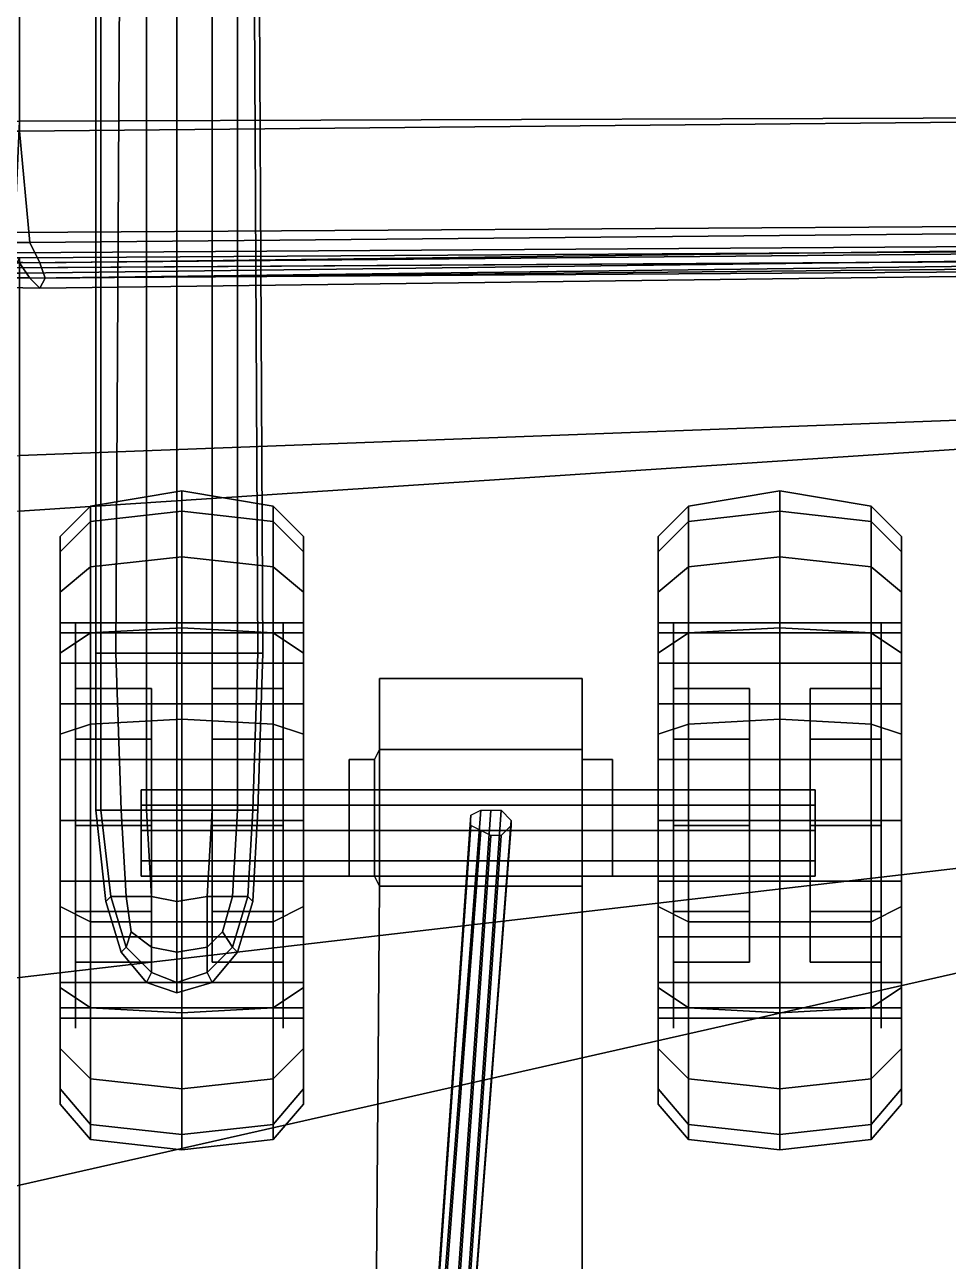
# Model space of a CAD drawing. Extents: x -0.257 to 0.257, y -0.266 to 0.229.
# Drawn here: x 0.0376 to 0.05582, y -0.0428 to -0.0184 of the extents above; entities that cross this region are included whole.
import ezdxf

# ---------------------------------------------------------------- set-up
doc = ezdxf.new("R2010")
doc.units = 0
for name, color, linetype in [('LOWPOLY_AIRPLANE_PLANEBODY', 252, 'CONTINUOUS'), ('LOWPOLY_AIRPLANE_POLYSURFAC_120', 252, 'CONTINUOUS'), ('LOWPOLY_AIRPLANE_POLYSURFAC_134', 252, 'CONTINUOUS'), ('LOWPOLY_AIRPLANE_POLYSURFAC_31', 252, 'CONTINUOUS'), ('LOWPOLY_AIRPLANE_POLYSURFAC_46', 252, 'CONTINUOUS'), ('LOWPOLY_AIRPLANE_POLYSURFAC_47', 252, 'CONTINUOUS'), ('LOWPOLY_AIRPLANE_POLYSURFAC_54', 252, 'CONTINUOUS'), ('LOWPOLY_AIRPLANE_POLYSURFAC_55', 252, 'CONTINUOUS'), ('LOWPOLY_AIRPLANE_POLYSURFAC_7', 252, 'CONTINUOUS'), ('LOWPOLY_AIRPLANE_POLYSURFACE41', 252, 'CONTINUOUS'), ('LOWPOLY_AIRPLANE_POLYSURFACE42', 252, 'CONTINUOUS')]:
    doc.layers.add(name, color=color, linetype=linetype)

msp = doc.modelspace()

# ---------------------------------------------------------------- meshes
at = {"layer": 'LOWPOLY_AIRPLANE_PLANEBODY'}
mesh = msp.add_polyface(dxfattribs=at)
corners = [(0.0372, -0.0232, 0.0341), (0.0373, -0.0229, 0.0339), (0.0324, -0.0228, 0.0324), (0.0324, -0.0231, 0.0326), (0.0373, -0.0234, 0.0337), (0.0324, -0.0233, 0.0323), (0.038, -0.0234, 0.0423), (0.0379, -0.0236, 0.0427), (0.0329, -0.0235, 0.0426), (0.033, -0.0233, 0.0422), (0.0379, -0.0231, 0.0426), (0.0329, -0.023, 0.0424), (0.0375, -0.023, 0.0318), (0.0321, -0.023, 0.0308), (0.032, -0.0233, 0.0305), (0.0375, -0.0233, 0.0315), (0.0375, -0.0231, 0.0446), (0.0375, -0.0233, 0.0449), (0.032, -0.0233, 0.0443), (0.0322, -0.0232, 0.0441), (0.0375, -0.0146, 0.0422), (0.0375, -0.0205, 0.0438), (0.0322, -0.0205, 0.0432), (0.032, -0.0147, 0.0415), (0.0375, -0.0084, 0.0402), (0.032, -0.0084, 0.0394), (0.0375, -0.0146, 0.0339), (0.032, -0.0146, 0.033), (0.0321, -0.0204, 0.0315), (0.0375, -0.0203, 0.0326), (0.0375, -0.0084, 0.0358), (0.032, -0.0084, 0.035), (0.0322, -0.0225, 0.0317), (0.0374, -0.0225, 0.0329), (0.0374, -0.0232, 0.0327), (0.0322, -0.0231, 0.0315), (0.0325, -0.0233, 0.0433), (0.0377, -0.0234, 0.0437), (0.0377, -0.0227, 0.0435), (0.0325, -0.0227, 0.0431), (0.0693, -0.0259, 0.0373), (0.0693, -0.0229, 0.0373), (0.0375, -0.028, 0.0315), (0.0692, -0.0228, 0.0376), (0.069, -0.023, 0.0386), (0.0688, -0.0232, 0.0395), (0.0687, -0.023, 0.0399), (0.0688, -0.0227, 0.0396), (0.069, -0.0223, 0.0387), (0.0692, -0.0202, 0.0382), (0.0693, -0.0144, 0.0393), (0.0693, -0.0082, 0.0409), (0.0693, -0.0048, 0.042), (0.0375, -0.005, 0.0371), (0.0693, -0.0038, 0.0429), (0.0375, -0.004, 0.0381), (0.0693, -0.0048, 0.0438), (0.0375, -0.005, 0.039), (0.0693, -0.0082, 0.0449), (0.0693, -0.0144, 0.0465), (0.0693, -0.0202, 0.0475), (0.0694, -0.0224, 0.0471), (0.0694, -0.023, 0.0472), (0.0693, -0.0228, 0.0482), (0.0693, -0.0229, 0.0485), (0.0693, -0.0257, 0.0485), (0.0375, -0.0269, 0.0449)]
mesh.append_faces([[corners[k] for k in face] for face in [(0, 1, 2, 3), (4, 0, 3, 5), (6, 7, 8, 9), (10, 6, 9, 11), (12, 13, 14, 15), (16, 17, 18, 19), (20, 21, 22, 23), (24, 20, 23, 25), (26, 27, 28, 29), (30, 31, 27, 26), (32, 33, 29, 28), (2, 1, 33, 32), (34, 35, 13, 12), (4, 5, 35, 34), (36, 37, 16, 19), (8, 7, 37, 36), (38, 39, 22, 21), (10, 11, 39, 38), (40, 41, 15, 42), (41, 43, 12, 15), (43, 44, 34, 12), (44, 45, 4, 34), (45, 46, 0, 4), (46, 47, 1, 0), (47, 48, 33, 1), (48, 49, 29, 33), (49, 50, 26, 29), (50, 51, 30, 26), (51, 52, 53, 30), (52, 54, 55, 53), (54, 56, 57, 55), (56, 58, 24, 57), (58, 59, 20, 24), (59, 60, 21, 20), (60, 61, 38, 21), (62, 63, 16, 37), (63, 64, 17, 16), (64, 65, 66, 17)]])
mesh = msp.add_polyface(dxfattribs=at)
corners = [(0.0693, -0.0048, 0.042), (0.0748, -0.0048, 0.0429), (0.0748, -0.0038, 0.0437), (0.0693, -0.0038, 0.0429), (0.0693, -0.0082, 0.0409), (0.0748, -0.0082, 0.0418), (0.0738, -0.023, 0.0401), (0.0737, -0.0228, 0.0404), (0.0687, -0.023, 0.0399), (0.0688, -0.0232, 0.0395), (0.0738, -0.0225, 0.0402), (0.0688, -0.0227, 0.0396), (0.0744, -0.0225, 0.0472), (0.0743, -0.0228, 0.047), (0.0694, -0.0231, 0.0459), (0.0694, -0.0227, 0.0461), (0.0744, -0.023, 0.0473), (0.0694, -0.0232, 0.0463), (0.0748, -0.0048, 0.0446), (0.0693, -0.0048, 0.0438), (0.0748, -0.0082, 0.0457), (0.0693, -0.0082, 0.0449), (0.0748, -0.0229, 0.0383), (0.0693, -0.0229, 0.0373), (0.0693, -0.0259, 0.0373), (0.0748, -0.0255, 0.0383), (0.0747, -0.0228, 0.0386), (0.0692, -0.0228, 0.0376), (0.0747, -0.0228, 0.0488), (0.0748, -0.0229, 0.0491), (0.0693, -0.0229, 0.0485), (0.0693, -0.0228, 0.0482), (0.0748, -0.0255, 0.0491), (0.0693, -0.0257, 0.0485), (0.0748, -0.0144, 0.0472), (0.0693, -0.0144, 0.0465), (0.0747, -0.0201, 0.0482), (0.0693, -0.0202, 0.0475), (0.0748, -0.0144, 0.0402), (0.0693, -0.0144, 0.0393), (0.0692, -0.0202, 0.0382), (0.0747, -0.0201, 0.0392), (0.069, -0.0223, 0.0387), (0.0743, -0.0222, 0.0395), (0.0743, -0.0229, 0.0393), (0.069, -0.023, 0.0386), (0.0694, -0.023, 0.0472), (0.0745, -0.0229, 0.0481), (0.0745, -0.0222, 0.0479), (0.0694, -0.0224, 0.0471), (0.0379, -0.0231, 0.0426), (0.0377, -0.0227, 0.0435), (0.038, -0.0234, 0.0423), (0.0379, -0.0236, 0.0427), (0.0377, -0.0234, 0.0437), (0.0758, -0.0043, 0.0438), (0.0758, -0.0053, 0.0446), (0.0758, -0.0203, 0.0487), (0.0758, -0.0223, 0.0492), (0.0758, -0.0147, 0.0473), (0.0758, -0.0203, 0.0389), (0.0758, -0.0147, 0.0403), (0.0758, -0.0223, 0.0384)]
mesh.append_faces([[corners[k] for k in face] for face in [(0, 1, 2, 3), (4, 5, 1, 0), (6, 7, 8, 9), (7, 10, 11, 8), (12, 13, 14, 15), (13, 16, 17, 14), (2, 18, 19, 3), (18, 20, 21, 19), (22, 23, 24, 25), (26, 27, 23, 22), (28, 29, 30, 31), (29, 32, 33, 30), (20, 34, 35, 21), (34, 36, 37, 35), (38, 39, 40, 41), (5, 4, 39, 38), (42, 43, 41, 40), (11, 10, 43, 42), (44, 45, 27, 26), (6, 9, 45, 44), (46, 47, 28, 31), (17, 16, 47, 46), (48, 49, 37, 36), (12, 15, 49, 48), (49, 15, 50, 51), (15, 14, 52, 50), (14, 17, 53, 52), (17, 46, 54, 53), (55, 56, 18, 2), (57, 58, 48, 36), (59, 57, 36, 34), (60, 61, 38, 41), (12, 48, 28, 47), (48, 58, 29, 28), (47, 16, 13, 12), (62, 60, 41, 43), (44, 26, 43, 10), (6, 44, 10, 7), (62, 43, 26, 22)]])
mesh = msp.add_polyface(dxfattribs=at)
corners = [(0.0375, -0.0372, 0.0449), (0.0375, -0.0528, 0.0449), (0.032, -0.0542, 0.0443), (0.032, -0.0378, 0.0443), (0.0375, -0.0269, 0.0449), (0.032, -0.0271, 0.0443), (0.0375, -0.0724, 0.0449), (0.032, -0.0749, 0.0443), (0.0375, -0.0769, 0.0315), (0.0375, -0.0591, 0.0315), (0.032, -0.0613, 0.0305), (0.032, -0.0797, 0.0305), (0.0375, -0.0413, 0.0315), (0.0375, -0.028, 0.0315), (0.032, -0.0284, 0.0305), (0.032, -0.0426, 0.0305), (0.0748, -0.0439, 0.0383), (0.0748, -0.0328, 0.0383), (0.0693, -0.0341, 0.0373), (0.0693, -0.0461, 0.0373), (0.0748, -0.0255, 0.0383), (0.0693, -0.0259, 0.0373), (0.0748, -0.0692, 0.0383), (0.0748, -0.0575, 0.0383), (0.0693, -0.0604, 0.0373), (0.0693, -0.0724, 0.0373), (0.0748, -0.0744, 0.0383), (0.0693, -0.0778, 0.0373), (0.0748, -0.0664, 0.0491), (0.0748, -0.0725, 0.0491), (0.0693, -0.0762, 0.0485), (0.0693, -0.0698, 0.0485), (0.0748, -0.0434, 0.0491), (0.0748, -0.0556, 0.0491), (0.0693, -0.0581, 0.0485), (0.0693, -0.0447, 0.0485), (0.0748, -0.0255, 0.0491), (0.0748, -0.0328, 0.0491), (0.0693, -0.0335, 0.0485), (0.0693, -0.0257, 0.0485), (0.0758, -0.0657, 0.0492), (0.0758, -0.0549, 0.0492), (0.0778, -0.0537, 0.0494), (0.0778, -0.0644, 0.0494), (0.0758, -0.0427, 0.0492), (0.0778, -0.0416, 0.0494), (0.0313, -0.0619, 0.0302), (0.0313, -0.0805, 0.0302), (0.0313, -0.0429, 0.0302), (0.0313, -0.0285, 0.0302), (0.0375, -0.0895, 0.0449), (0.0758, -0.0249, 0.0492), (0.0758, -0.0322, 0.0492), (0.0758, -0.0718, 0.0492), (0.0758, -0.0753, 0.0485), (0.0748, -0.076, 0.0484), (0.0758, -0.0737, 0.0384), (0.0758, -0.0685, 0.0384), (0.0758, -0.0568, 0.0384), (0.0758, -0.0432, 0.0384), (0.0758, -0.0322, 0.0384), (0.0758, -0.0249, 0.0384)]
mesh.append_faces([[corners[k] for k in face] for face in [(0, 1, 2, 3), (4, 0, 3, 5), (1, 6, 7, 2), (8, 9, 10, 11), (12, 13, 14, 15), (9, 12, 15, 10), (16, 17, 18, 19), (17, 20, 21, 18), (22, 23, 24, 25), (23, 16, 19, 24), (26, 22, 25, 27), (28, 29, 30, 31), (32, 33, 34, 35), (33, 28, 31, 34), (36, 37, 38, 39), (37, 32, 35, 38), (40, 41, 42, 43), (41, 44, 45, 42), (11, 10, 46, 47), (10, 15, 48, 46), (15, 14, 49, 48), (24, 19, 9, 8), (19, 18, 12, 9), (18, 21, 13, 12), (39, 38, 0, 4), (38, 35, 1, 0), (35, 34, 6, 1), (34, 31, 50, 6), (51, 52, 37, 36), (52, 44, 32, 37), (44, 41, 33, 32), (41, 40, 28, 33), (40, 53, 29, 28), (53, 54, 55, 29), (56, 57, 22, 26), (57, 58, 23, 22), (58, 59, 16, 23), (59, 60, 17, 16), (60, 61, 20, 17)]])
at = {"layer": 'LOWPOLY_AIRPLANE_POLYSURFAC_120'}
mesh = msp.add_polyface(dxfattribs=at)
corners = [(0.0461, -0.0485, 0.022), (0.046, -0.0487, 0.0218), (0.0458, -0.0487, 0.0218), (0.0455, -0.0487, 0.0218), (0.0454, -0.0485, 0.0219), (0.0454, -0.0483, 0.0221), (0.0455, -0.0482, 0.0222), (0.0458, -0.0482, 0.0223), (0.046, -0.0482, 0.0222), (0.0461, -0.0484, 0.0221), (0.0472, -0.0342, 0.0074), (0.047, -0.0344, 0.0072), (0.0468, -0.0344, 0.0072), (0.0466, -0.0343, 0.0072), (0.0464, -0.0342, 0.0073), (0.0464, -0.034, 0.0075), (0.0466, -0.0339, 0.0076), (0.0468, -0.0339, 0.0077), (0.047, -0.0339, 0.0076), (0.0472, -0.0341, 0.0075)]
mesh.append_faces([[corners[k] for k in face] for face in [(1, 0, 10, 11), (2, 1, 11, 12), (3, 2, 12, 13), (4, 3, 13, 14), (5, 4, 14, 15), (6, 5, 15, 16), (7, 6, 16, 17), (8, 7, 17, 18), (9, 8, 18, 19), (0, 9, 19, 10)]])
at = {"layer": 'LOWPOLY_AIRPLANE_POLYSURFAC_134'}
mesh = msp.add_polyface(dxfattribs=at)
corners = [(0.0444, -0.0485, 0.0063), (0.0444, -0.0533, 0.0063), (0.0445, -0.0481, 0.0061), (0.0445, -0.0537, 0.0061), (0.0449, -0.0486, 0.006), (0.0449, -0.0532, 0.006), (0.0483, -0.0532, 0.006), (0.0486, -0.0537, 0.0061), (0.0486, -0.0537, 0.0088), (0.0445, -0.0537, 0.0088), (0.0444, -0.0533, 0.0086), (0.0487, -0.0533, 0.0063), (0.0487, -0.0533, 0.0086), (0.0483, -0.0486, 0.006), (0.0486, -0.0481, 0.0061), (0.0487, -0.0485, 0.0063), (0.0483, -0.0532, 0.0089), (0.0449, -0.0532, 0.0089), (0.0449, -0.0486, 0.0089), (0.0445, -0.0481, 0.0088), (0.0444, -0.0485, 0.0086), (0.0487, -0.0485, 0.0086), (0.0486, -0.0481, 0.0088), (0.0483, -0.0486, 0.0089), (0.045, -0.0532, 0.01), (0.045, -0.0486, 0.01), (0.0482, -0.0532, 0.01), (0.0482, -0.0486, 0.01), (0.045, -0.0486, 0.0048), (0.045, -0.0532, 0.0048), (0.0482, -0.0486, 0.0048), (0.0482, -0.0532, 0.0048), (0.0492, -0.0485, 0.0063), (0.0492, -0.0533, 0.0063), (0.0492, -0.0485, 0.0085), (0.0492, -0.0533, 0.0085), (0.044, -0.0485, 0.0063), (0.044, -0.0485, 0.0085), (0.044, -0.0533, 0.0063), (0.044, -0.0533, 0.0085), (0.0486, -0.0665, 0.0061), (0.0486, -0.0665, 0.0087), (0.0486, -0.0706, 0.0061), (0.0486, -0.0706, 0.0087), (0.0446, -0.0665, 0.0087), (0.0446, -0.0706, 0.0087), (0.0446, -0.0665, 0.0061), (0.0446, -0.0706, 0.0061), (0.0486, -0.0354, 0.0087), (0.0486, -0.0354, 0.0061), (0.0486, -0.0313, 0.0087), (0.0486, -0.0313, 0.0061), (0.0446, -0.0354, 0.0061), (0.0446, -0.0313, 0.0061), (0.0446, -0.0354, 0.0087), (0.0446, -0.0313, 0.0087), (0.0486, -0.0692, 0.0087), (0.0486, -0.0692, 0.0061), (0.0446, -0.0692, 0.0061), (0.0446, -0.0692, 0.0087), (0.0486, -0.0327, 0.0087), (0.0446, -0.0327, 0.0087), (0.0446, -0.0327, 0.0061), (0.0486, -0.0327, 0.0061), (0.0487, -0.0666, 0.0085), (0.0487, -0.0666, 0.0063), (0.0487, -0.069, 0.0085), (0.0487, -0.069, 0.0063), (0.0445, -0.0667, 0.0063), (0.0445, -0.0667, 0.0085), (0.0445, -0.069, 0.0063), (0.0445, -0.069, 0.0085), (0.0445, -0.0352, 0.0085), (0.0445, -0.0352, 0.0063), (0.0445, -0.0329, 0.0085), (0.0445, -0.0329, 0.0063), (0.0486, -0.0352, 0.0063), (0.0486, -0.0352, 0.0085), (0.0486, -0.0329, 0.0063), (0.0486, -0.0329, 0.0085), (0.0492, -0.0667, 0.0085), (0.0492, -0.0667, 0.0064), (0.0492, -0.069, 0.0085), (0.0492, -0.069, 0.0064), (0.044, -0.0667, 0.0064), (0.044, -0.0667, 0.0085), (0.044, -0.069, 0.0064), (0.044, -0.069, 0.0085), (0.044, -0.0352, 0.0085), (0.044, -0.0352, 0.0064), (0.044, -0.0329, 0.0085), (0.044, -0.0329, 0.0064), (0.0492, -0.0352, 0.0064), (0.0492, -0.0352, 0.0085), (0.0492, -0.0329, 0.0064), (0.0492, -0.0329, 0.0085)]
mesh.append_faces([[corners[k] for k in face] for face in [(0, 1, 3, 2), (2, 3, 5, 4), (6, 5, 3, 7), (7, 3, 46, 40), (7, 40, 41, 8), (8, 41, 44, 9), (9, 44, 46, 3), (9, 3, 1, 10), (11, 7, 8, 12), (13, 6, 7, 14), (14, 7, 11, 15), (8, 9, 17, 16), (17, 9, 19, 18), (19, 9, 10, 20), (21, 12, 8, 22), (22, 8, 16, 23), (23, 18, 19, 22), (22, 19, 54, 48), (22, 48, 49, 14), (14, 49, 52, 2), (2, 52, 54, 19), (2, 19, 20, 0), (15, 21, 22, 14), (14, 2, 4, 13), (24, 17, 18, 25), (16, 17, 24, 26), (23, 16, 26, 27), (18, 23, 27, 25), (28, 4, 5, 29), (13, 4, 28, 30), (6, 13, 30, 31), (5, 6, 31, 29), (26, 24, 25, 27), (30, 28, 29, 31), (32, 15, 11, 33), (21, 15, 32, 34), (33, 11, 12, 35), (12, 21, 34, 35), (36, 0, 20, 37), (1, 0, 36, 38), (10, 1, 38, 39), (20, 10, 39, 37), (34, 32, 33, 35), (38, 36, 37, 39), (40, 57, 67, 65), (40, 46, 58, 57), (40, 65, 64, 41), (41, 56, 59, 44), (41, 64, 66, 56), (42, 43, 56, 57), (42, 47, 45, 43), (42, 57, 58, 47), (43, 45, 59, 56), (44, 59, 71, 69), (44, 69, 68, 46), (45, 47, 58, 59), (46, 68, 70, 58), (48, 60, 79, 77), (48, 54, 61, 60), (48, 77, 76, 49), (49, 63, 62, 52), (49, 76, 78, 63), (50, 51, 63, 60), (50, 55, 53, 51), (50, 60, 61, 55), (51, 53, 62, 63), (52, 62, 75, 73), (52, 73, 72, 54), (53, 55, 61, 62), (54, 72, 74, 61), (56, 66, 67, 57), (58, 70, 71, 59), (60, 63, 78, 79), (61, 74, 75, 62), (64, 65, 81, 80), (64, 80, 82, 66), (65, 67, 83, 81), (66, 82, 83, 67), (68, 69, 85, 84), (68, 84, 86, 70), (69, 71, 87, 85), (70, 86, 87, 71), (72, 73, 89, 88), (72, 88, 90, 74), (73, 75, 91, 89), (74, 90, 91, 75), (76, 77, 93, 92), (76, 92, 94, 78), (77, 79, 95, 93), (78, 94, 95, 79), (80, 81, 83, 82), (84, 85, 87, 86), (88, 89, 91, 90), (92, 93, 95, 94)]])
at = {"layer": 'LOWPOLY_AIRPLANE_POLYSURFAC_31'}
mesh = msp.add_polyface(dxfattribs=at)
corners = [(0.0532, -0.0338, 0.0082), (0.0532, -0.0335, 0.0078), (0.0532, -0.0335, 0.0072), (0.0532, -0.0338, 0.0068), (0.0532, -0.0343, 0.0066), (0.0532, -0.0349, 0.0068), (0.0532, -0.0352, 0.0072), (0.0532, -0.0352, 0.0078), (0.0532, -0.0349, 0.0082), (0.0532, -0.0343, 0.0084), (0.0399, -0.0338, 0.0082), (0.0399, -0.0335, 0.0078), (0.0399, -0.0335, 0.0072), (0.0399, -0.0338, 0.0068), (0.0399, -0.0343, 0.0066), (0.0399, -0.0349, 0.0068), (0.0399, -0.0352, 0.0072), (0.0399, -0.0352, 0.0078), (0.0399, -0.0349, 0.0082), (0.0399, -0.0343, 0.0084)]
mesh.append_faces([[corners[k] for k in face] for face in [(19, 10, 0, 9), (1, 0, 10, 11), (2, 1, 11, 12), (3, 2, 12, 13), (4, 3, 13, 14), (5, 4, 14, 15), (6, 5, 15, 16), (7, 6, 16, 17), (8, 7, 17, 18), (9, 8, 18, 19), (19, 18, 14, 10), (12, 11, 10, 10), (18, 17, 16, 16), (14, 18, 16, 15), (10, 14, 13, 12), (0, 2, 3, 4), (4, 5, 6, 8), (4, 8, 9, 0), (1, 2, 0, 0), (6, 7, 8, 8)]])
at = {"layer": 'LOWPOLY_AIRPLANE_POLYSURFAC_46'}
mesh = msp.add_polyface(dxfattribs=at)
corners = [(0.0427, -0.0342, 0.0101), (0.0427, -0.0325, 0.0096), (0.0427, -0.0315, 0.0082), (0.0427, -0.0315, 0.0064), (0.0427, -0.0325, 0.005), (0.0427, -0.0342, 0.0045), (0.0427, -0.0359, 0.005), (0.0427, -0.0369, 0.0064), (0.0427, -0.0369, 0.0082), (0.0427, -0.0359, 0.0096), (0.0427, -0.0342, 0.0115), (0.0427, -0.0317, 0.0107), (0.0427, -0.0302, 0.0086), (0.0427, -0.0302, 0.006), (0.0427, -0.0317, 0.0039), (0.0427, -0.0342, 0.0031), (0.0427, -0.0367, 0.0039), (0.0427, -0.0382, 0.006), (0.0427, -0.0382, 0.0086), (0.0427, -0.0367, 0.0107), (0.0413, -0.0315, 0.0064), (0.0413, -0.0325, 0.005), (0.0413, -0.0342, 0.0045), (0.0413, -0.0359, 0.005), (0.0413, -0.0369, 0.0064), (0.0413, -0.0369, 0.0082), (0.0413, -0.0359, 0.0096), (0.0413, -0.0342, 0.0101), (0.0413, -0.0325, 0.0096), (0.0413, -0.0315, 0.0082), (0.0413, -0.0342, 0.0073)]
mesh.append_faces([[corners[k] for k in face] for face in [(21, 20, 3, 4), (22, 21, 4, 5), (23, 22, 5, 6), (24, 23, 6, 7), (25, 24, 7, 8), (26, 25, 8, 9), (27, 26, 9, 0), (28, 27, 0, 1), (29, 28, 1, 2), (20, 29, 2, 3), (13, 3, 2, 12), (14, 4, 3, 13), (15, 5, 4, 14), (16, 6, 5, 15), (17, 7, 6, 16), (18, 8, 7, 17), (19, 9, 8, 18), (10, 0, 9, 19), (11, 1, 0, 10), (2, 1, 11, 12), (20, 21, 30, 30), (21, 22, 30, 30), (22, 23, 30, 30), (23, 24, 30, 30), (24, 25, 30, 30), (25, 26, 30, 30), (26, 27, 30, 30), (27, 28, 30, 30), (28, 29, 30, 30), (29, 20, 30, 30)]])
at = {"layer": 'LOWPOLY_AIRPLANE_POLYSURFAC_47'}
mesh = msp.add_polyface(dxfattribs=at)
corners = [(0.0386, -0.0342, 0.0101), (0.0386, -0.0325, 0.0096), (0.0386, -0.0315, 0.0082), (0.0386, -0.0315, 0.0064), (0.0386, -0.0325, 0.005), (0.0386, -0.0342, 0.0045), (0.0386, -0.0359, 0.005), (0.0386, -0.0369, 0.0064), (0.0386, -0.0369, 0.0082), (0.0386, -0.0359, 0.0096), (0.0386, -0.0342, 0.0115), (0.0386, -0.0317, 0.0107), (0.0386, -0.0302, 0.0086), (0.0386, -0.0302, 0.006), (0.0386, -0.0317, 0.0039), (0.0386, -0.0342, 0.0031), (0.0386, -0.0367, 0.0039), (0.0386, -0.0382, 0.006), (0.0386, -0.0382, 0.0086), (0.0386, -0.0367, 0.0107), (0.0401, -0.0315, 0.0064), (0.0401, -0.0325, 0.005), (0.0401, -0.0342, 0.0045), (0.0401, -0.0359, 0.005), (0.0401, -0.0369, 0.0064), (0.0401, -0.0369, 0.0082), (0.0401, -0.0359, 0.0096), (0.0401, -0.0342, 0.0101), (0.0401, -0.0325, 0.0096), (0.0401, -0.0315, 0.0082), (0.0401, -0.0342, 0.0073)]
mesh.append_faces([[corners[k] for k in face] for face in [(12, 11, 1, 2), (13, 12, 2, 3), (4, 14, 13, 3), (15, 14, 4, 5), (16, 15, 5, 6), (17, 16, 6, 7), (18, 17, 7, 8), (19, 18, 8, 9), (10, 19, 9, 0), (11, 10, 0, 1), (21, 20, 30, 30), (22, 21, 30, 30), (23, 22, 30, 30), (24, 23, 30, 30), (25, 24, 30, 30), (26, 25, 30, 30), (27, 26, 30, 30), (28, 27, 30, 30), (29, 28, 30, 30), (20, 29, 30, 30), (22, 5, 4, 21), (23, 6, 5, 22), (24, 7, 6, 23), (25, 8, 7, 24), (26, 9, 8, 25), (27, 0, 9, 26), (28, 1, 0, 27), (29, 2, 1, 28), (20, 3, 2, 29), (4, 3, 20, 21)]])
at = {"layer": 'LOWPOLY_AIRPLANE_POLYSURFAC_54'}
mesh = msp.add_polyface(dxfattribs=at)
corners = [(0.0545, -0.0342, 0.0101), (0.0545, -0.0325, 0.0096), (0.0545, -0.0315, 0.0082), (0.0545, -0.0315, 0.0064), (0.0545, -0.0325, 0.005), (0.0545, -0.0342, 0.0045), (0.0545, -0.0359, 0.005), (0.0545, -0.0369, 0.0064), (0.0545, -0.0369, 0.0082), (0.0545, -0.0359, 0.0096), (0.0545, -0.0342, 0.0115), (0.0545, -0.0317, 0.0107), (0.0545, -0.0302, 0.0086), (0.0545, -0.0302, 0.006), (0.0545, -0.0317, 0.0039), (0.0545, -0.0342, 0.0031), (0.0545, -0.0367, 0.0039), (0.0545, -0.0382, 0.006), (0.0545, -0.0382, 0.0086), (0.0545, -0.0367, 0.0107), (0.0531, -0.0315, 0.0064), (0.0531, -0.0325, 0.005), (0.0531, -0.0342, 0.0045), (0.0531, -0.0359, 0.005), (0.0531, -0.0369, 0.0064), (0.0531, -0.0369, 0.0082), (0.0531, -0.0359, 0.0096), (0.0531, -0.0342, 0.0101), (0.0531, -0.0325, 0.0096), (0.0531, -0.0315, 0.0082), (0.0531, -0.0342, 0.0073)]
mesh.append_faces([[corners[k] for k in face] for face in [(21, 20, 3, 4), (22, 21, 4, 5), (23, 22, 5, 6), (24, 23, 6, 7), (25, 24, 7, 8), (26, 25, 8, 9), (27, 26, 9, 0), (28, 27, 0, 1), (29, 28, 1, 2), (20, 29, 2, 3), (13, 3, 2, 12), (14, 4, 3, 13), (15, 5, 4, 14), (16, 6, 5, 15), (17, 7, 6, 16), (18, 8, 7, 17), (19, 9, 8, 18), (10, 0, 9, 19), (11, 1, 0, 10), (2, 1, 11, 12), (20, 21, 30, 30), (21, 22, 30, 30), (22, 23, 30, 30), (23, 24, 30, 30), (24, 25, 30, 30), (25, 26, 30, 30), (26, 27, 30, 30), (27, 28, 30, 30), (28, 29, 30, 30), (29, 20, 30, 30)]])
at = {"layer": 'LOWPOLY_AIRPLANE_POLYSURFAC_55'}
mesh = msp.add_polyface(dxfattribs=at)
corners = [(0.0504, -0.0342, 0.0101), (0.0504, -0.0325, 0.0096), (0.0504, -0.0315, 0.0082), (0.0504, -0.0315, 0.0064), (0.0504, -0.0325, 0.005), (0.0504, -0.0342, 0.0045), (0.0504, -0.0359, 0.005), (0.0504, -0.0369, 0.0064), (0.0504, -0.0369, 0.0082), (0.0504, -0.0359, 0.0096), (0.0504, -0.0342, 0.0115), (0.0504, -0.0317, 0.0107), (0.0504, -0.0302, 0.0086), (0.0504, -0.0302, 0.006), (0.0504, -0.0317, 0.0039), (0.0504, -0.0342, 0.0031), (0.0504, -0.0367, 0.0039), (0.0504, -0.0382, 0.006), (0.0504, -0.0382, 0.0086), (0.0504, -0.0367, 0.0107), (0.0519, -0.0315, 0.0064), (0.0519, -0.0325, 0.005), (0.0519, -0.0342, 0.0045), (0.0519, -0.0359, 0.005), (0.0519, -0.0369, 0.0064), (0.0519, -0.0369, 0.0082), (0.0519, -0.0359, 0.0096), (0.0519, -0.0342, 0.0101), (0.0519, -0.0325, 0.0096), (0.0519, -0.0315, 0.0082), (0.0519, -0.0342, 0.0073)]
mesh.append_faces([[corners[k] for k in face] for face in [(12, 11, 1, 2), (13, 12, 2, 3), (4, 14, 13, 3), (15, 14, 4, 5), (16, 15, 5, 6), (17, 16, 6, 7), (18, 17, 7, 8), (19, 18, 8, 9), (10, 19, 9, 0), (11, 10, 0, 1), (21, 20, 30, 30), (22, 21, 30, 30), (23, 22, 30, 30), (24, 23, 30, 30), (25, 24, 30, 30), (26, 25, 30, 30), (27, 26, 30, 30), (28, 27, 30, 30), (29, 28, 30, 30), (20, 29, 30, 30), (22, 5, 4, 21), (23, 6, 5, 22), (24, 7, 6, 23), (25, 8, 7, 24), (26, 9, 8, 25), (27, 0, 9, 26), (28, 1, 0, 27), (29, 2, 1, 28), (20, 3, 2, 29), (4, 3, 20, 21)]])
at = {"layer": 'LOWPOLY_AIRPLANE_POLYSURFAC_7'}
mesh = msp.add_polyface(dxfattribs=at)
corners = [(0.0397, -0.0363, 0.0293), (0.0415, -0.0363, 0.0293), (0.0397, -0.0363, 0.0321), (0.0415, -0.0363, 0.0321), (0.0397, -0.0013, 0.0321), (0.0415, -0.0013, 0.0321), (0.0397, -0.0013, 0.0293), (0.0415, -0.0013, 0.0293), (0.0401, -0.0049, 0.0286), (0.0412, -0.0049, 0.0286), (0.042, -0.0049, 0.0298), (0.042, -0.0049, 0.0316), (0.0393, -0.0049, 0.0298), (0.0393, -0.0049, 0.0316), (0.04, -0.0308, 0.0283), (0.0413, -0.0308, 0.0283), (0.0412, -0.0356, 0.0286), (0.0401, -0.0356, 0.0286), (0.0391, -0.0308, 0.0317), (0.0391, -0.0308, 0.0297), (0.0393, -0.0356, 0.0298), (0.0393, -0.0356, 0.0316), (0.0406, -0.0375, 0.0307), (0.0406, -0.0116, 0.0332), (0.0406, 0.006, 0.0307), (0.0406, -0.0116, 0.0282), (0.0422, -0.0116, 0.0307), (0.039, -0.0116, 0.0307), (0.0406, -0.0339, 0.0282), (0.039, -0.0339, 0.0307), (0.0406, -0.0339, 0.0332), (0.0422, -0.0339, 0.0307), (0.0406, -0.0373, 0.0316), (0.04, -0.0373, 0.0307), (0.0413, -0.0117, 0.033), (0.0406, -0.0044, 0.0329), (0.04, -0.0117, 0.033), (0.0406, 0.0048, 0.0316), (0.0413, 0.0048, 0.0307), (0.0406, 0.0048, 0.0297), (0.04, 0.0048, 0.0307), (0.0406, -0.0044, 0.0285), (0.0413, -0.0117, 0.0284), (0.04, -0.0117, 0.0284), (0.0421, -0.0117, 0.0297), (0.0421, -0.0044, 0.0307), (0.0421, -0.0117, 0.0317), (0.0391, -0.0117, 0.0297), (0.0391, -0.0117, 0.0317), (0.0392, -0.0044, 0.0307), (0.0406, -0.0308, 0.0281), (0.0413, -0.0339, 0.0284), (0.0406, -0.0357, 0.0285), (0.04, -0.0339, 0.0284), (0.039, -0.0308, 0.0307), (0.0391, -0.0339, 0.0297), (0.0392, -0.0357, 0.0307), (0.0391, -0.0339, 0.0317), (0.0406, -0.0357, 0.0329), (0.0413, -0.0339, 0.033), (0.0406, -0.0308, 0.0332), (0.04, -0.0339, 0.033), (0.0421, -0.0339, 0.0297), (0.0423, -0.0308, 0.0307), (0.0421, -0.0339, 0.0317), (0.0421, -0.0357, 0.0307), (0.0401, -0.0366, 0.0291), (0.0412, -0.0366, 0.0291), (0.0417, -0.0366, 0.0299), (0.0417, -0.0366, 0.0315), (0.0412, -0.0366, 0.0323), (0.0401, -0.0366, 0.0323), (0.0396, -0.0366, 0.0315), (0.0396, -0.0366, 0.0299), (0.0417, -0.0054, 0.0323), (0.0412, 0.0005, 0.0323), (0.0401, 0.0005, 0.0323), (0.0396, -0.0054, 0.0323), (0.0417, 0.0005, 0.0315), (0.0417, 0.0005, 0.0299), (0.0412, 0.0005, 0.0291), (0.0401, 0.0005, 0.0291), (0.0396, 0.0005, 0.0299), (0.0396, 0.0005, 0.0315), (0.0417, -0.0054, 0.0291), (0.0396, -0.0054, 0.0291), (0.0418, -0.0308, 0.0288), (0.0417, -0.0356, 0.0291), (0.0396, -0.0356, 0.0291), (0.0394, -0.0308, 0.0288), (0.0396, -0.0356, 0.0323), (0.0394, -0.0308, 0.0326), (0.0417, -0.0356, 0.0323), (0.0418, -0.0308, 0.0326), (0.0401, -0.0371, 0.0298), (0.0412, -0.0371, 0.0298), (0.0412, -0.0371, 0.0316), (0.0401, -0.0371, 0.0316), (0.0412, -0.0049, 0.0328), (0.0401, -0.0049, 0.0328), (0.0401, 0.0037, 0.0316), (0.0412, 0.0037, 0.0316), (0.0406, -0.0367, 0.0289), (0.0418, -0.0367, 0.0307), (0.0406, -0.0367, 0.0324), (0.0395, -0.0367, 0.0307), (0.0418, -0.0118, 0.0325), (0.0406, 0.0014, 0.0324), (0.0395, -0.0118, 0.0325), (0.0418, 0.0014, 0.0307), (0.0406, 0.0014, 0.0289), (0.0395, 0.0014, 0.0307), (0.0418, -0.0118, 0.0289), (0.0395, -0.0118, 0.0289), (0.0418, -0.0339, 0.0289), (0.0395, -0.0339, 0.0289), (0.0395, -0.0339, 0.0325), (0.0418, -0.0339, 0.0325), (0.0412, 0.0037, 0.0298), (0.0401, 0.0037, 0.0298), (0.0401, -0.0356, 0.0328), (0.0412, -0.0356, 0.0328), (0.0413, -0.0308, 0.0331), (0.04, -0.0308, 0.0331), (0.042, -0.0356, 0.0298), (0.0422, -0.0308, 0.0297), (0.0422, -0.0308, 0.0317), (0.042, -0.0356, 0.0316), (0.0406, -0.0373, 0.0297), (0.0413, -0.0373, 0.0307)]
mesh.append_faces([[corners[k] for k in face] for face in [(73, 94, 66, 0), (94, 128, 102, 66), (33, 22, 128, 94), (105, 33, 94, 73), (128, 95, 67, 102), (95, 68, 1, 67), (129, 103, 68, 95), (22, 129, 95, 128), (32, 96, 129, 22), (96, 69, 103, 129), (70, 3, 69, 96), (104, 70, 96, 32), (72, 97, 33, 105), (97, 32, 22, 33), (71, 104, 32, 97), (2, 71, 97, 72), (108, 36, 123, 91), (36, 23, 60, 123), (34, 122, 60, 23), (34, 106, 93, 122), (35, 98, 34, 23), (98, 74, 106, 34), (75, 5, 74, 98), (107, 75, 98, 35), (77, 99, 36, 108), (99, 35, 23, 36), (76, 107, 35, 99), (4, 76, 99, 77), (83, 100, 76, 4), (100, 37, 107, 76), (40, 24, 37, 100), (111, 40, 100, 83), (37, 101, 75, 107), (101, 78, 5, 75), (38, 109, 78, 101), (24, 38, 101, 37), (39, 118, 38, 24), (118, 79, 109, 38), (80, 7, 79, 118), (110, 80, 118, 39), (82, 119, 40, 111), (119, 39, 24, 40), (81, 110, 39, 119), (6, 81, 119, 82), (85, 8, 81, 6), (8, 41, 110, 81), (43, 25, 41, 8), (113, 43, 8, 85), (41, 9, 80, 110), (9, 84, 7, 80), (42, 112, 84, 9), (25, 42, 9, 41), (50, 15, 42, 25), (15, 86, 112, 42), (89, 14, 43, 113), (14, 50, 25, 43), (46, 126, 93, 106), (46, 26, 63, 126), (44, 125, 63, 26), (44, 112, 86, 125), (45, 10, 44, 26), (10, 84, 112, 44), (79, 7, 84, 10), (109, 79, 10, 45), (74, 11, 46, 106), (11, 45, 26, 46), (78, 109, 45, 11), (5, 78, 11, 74), (82, 12, 85, 6), (12, 47, 113, 85), (49, 27, 47, 12), (111, 49, 12, 82), (19, 89, 113, 47), (27, 54, 19, 47), (18, 54, 27, 48), (108, 91, 18, 48), (83, 13, 49, 111), (13, 48, 27, 49), (77, 108, 48, 13), (4, 77, 13, 83), (53, 28, 50, 14), (115, 53, 14, 89), (51, 114, 86, 15), (28, 51, 15, 50), (52, 16, 51, 28), (16, 87, 114, 51), (67, 1, 87, 16), (102, 67, 16, 52), (88, 17, 53, 115), (17, 52, 28, 53), (66, 102, 52, 17), (0, 66, 17, 88), (57, 29, 54, 18), (116, 57, 18, 91), (55, 115, 89, 19), (29, 55, 19, 54), (56, 20, 55, 29), (20, 88, 115, 55), (73, 0, 88, 20), (105, 73, 20, 56), (90, 21, 57, 116), (21, 56, 29, 57), (72, 105, 56, 21), (2, 72, 21, 90), (90, 120, 71, 2), (120, 58, 104, 71), (61, 30, 58, 120), (116, 61, 120, 90), (58, 121, 70, 104), (121, 92, 3, 70), (59, 117, 92, 121), (30, 59, 121, 58), (60, 122, 59, 30), (122, 93, 117, 59), (91, 123, 61, 116), (123, 60, 30, 61), (68, 124, 87, 1), (124, 62, 114, 87), (65, 31, 62, 124), (103, 65, 124, 68), (62, 125, 86, 114), (31, 63, 125, 62), (64, 126, 63, 31), (117, 93, 126, 64), (69, 127, 65, 103), (127, 64, 31, 65), (92, 117, 64, 127), (3, 92, 127, 69)]])
at = {"layer": 'LOWPOLY_AIRPLANE_POLYSURFACE41'}
mesh = msp.add_polyface(dxfattribs=at)
corners = [(0.0543, -0.0341, 0.0135), (0.0543, -0.0322, 0.0132), (0.0543, -0.0304, 0.0123), (0.0543, -0.0291, 0.0109), (0.0543, -0.0282, 0.0092), (0.0543, -0.0279, 0.0073), (0.0543, -0.0282, 0.0053), (0.0543, -0.0291, 0.0036), (0.0543, -0.0304, 0.0022), (0.0543, -0.0322, 0.0013), (0.0543, -0.0341, 0.001), (0.0543, -0.0361, 0.0013), (0.0543, -0.0378, 0.0022), (0.0543, -0.0392, 0.0036), (0.0543, -0.0401, 0.0053), (0.0543, -0.0404, 0.0073), (0.0543, -0.0401, 0.0092), (0.0543, -0.0392, 0.0109), (0.0543, -0.0378, 0.0123), (0.0543, -0.0361, 0.0132), (0.0549, -0.037, 0.0112), (0.0549, -0.0356, 0.0119), (0.0549, -0.0341, 0.0121), (0.0549, -0.0326, 0.0119), (0.0549, -0.0313, 0.0112), (0.0549, -0.0302, 0.0101), (0.0549, -0.0295, 0.0088), (0.0549, -0.0293, 0.0073), (0.0549, -0.0295, 0.0058), (0.0549, -0.0302, 0.0044), (0.0549, -0.0313, 0.0033), (0.0549, -0.0326, 0.0027), (0.0549, -0.0341, 0.0024), (0.0549, -0.0356, 0.0027), (0.0549, -0.037, 0.0033), (0.0549, -0.038, 0.0044), (0.0549, -0.0387, 0.0058), (0.0549, -0.039, 0.0073), (0.0549, -0.0387, 0.0088), (0.0549, -0.038, 0.0101), (0.0549, -0.0341, 0.0112), (0.0549, -0.0329, 0.011), (0.0549, -0.0318, 0.0104), (0.0549, -0.031, 0.0096), (0.0549, -0.0304, 0.0085), (0.0549, -0.0302, 0.0073), (0.0549, -0.0304, 0.0061), (0.0549, -0.031, 0.005), (0.0549, -0.0318, 0.0041), (0.0549, -0.0329, 0.0036), (0.0549, -0.0341, 0.0034), (0.0549, -0.0353, 0.0036), (0.0549, -0.0364, 0.0041), (0.0549, -0.0373, 0.005), (0.0549, -0.0378, 0.0061), (0.0549, -0.038, 0.0073), (0.0549, -0.0378, 0.0085), (0.0549, -0.0373, 0.0096), (0.0549, -0.0364, 0.0104), (0.0549, -0.0353, 0.011), (0.0525, -0.0321, 0.0134), (0.0525, -0.0341, 0.0137), (0.0525, -0.0303, 0.0125), (0.0525, -0.0289, 0.0111), (0.0525, -0.028, 0.0093), (0.0525, -0.0276, 0.0073), (0.0525, -0.028, 0.0053), (0.0525, -0.0289, 0.0035), (0.0525, -0.0303, 0.002), (0.0525, -0.0321, 0.0011), (0.0525, -0.0341, 0.0008), (0.0525, -0.0361, 0.0011), (0.0525, -0.0379, 0.002), (0.0525, -0.0394, 0.0035), (0.0525, -0.0403, 0.0053), (0.0525, -0.0406, 0.0073), (0.0525, -0.0403, 0.0093), (0.0525, -0.0394, 0.0111), (0.0525, -0.0379, 0.0125), (0.0525, -0.0361, 0.0134), (0.0549, -0.0324, 0.0126), (0.0549, -0.0341, 0.0128), (0.0549, -0.0308, 0.0118), (0.0549, -0.0296, 0.0105), (0.0549, -0.0288, 0.009), (0.0549, -0.0285, 0.0073), (0.0549, -0.0288, 0.0055), (0.0549, -0.0296, 0.004), (0.0549, -0.0308, 0.0027), (0.0549, -0.0324, 0.002), (0.0549, -0.0341, 0.0017), (0.0549, -0.0358, 0.002), (0.0549, -0.0374, 0.0027), (0.0549, -0.0386, 0.004), (0.0549, -0.0394, 0.0055), (0.0549, -0.0397, 0.0073), (0.0549, -0.0394, 0.009), (0.0549, -0.0386, 0.0105), (0.0549, -0.0374, 0.0118), (0.0549, -0.0358, 0.0126), (0.0507, -0.0341, 0.0135), (0.0507, -0.0322, 0.0132), (0.0507, -0.0304, 0.0123), (0.0507, -0.0291, 0.0109), (0.0507, -0.0282, 0.0092), (0.0507, -0.0279, 0.0073), (0.0507, -0.0282, 0.0053), (0.0507, -0.0291, 0.0036), (0.0507, -0.0304, 0.0022), (0.0507, -0.0322, 0.0013), (0.0507, -0.0341, 0.001), (0.0507, -0.0361, 0.0013), (0.0507, -0.0378, 0.0022), (0.0507, -0.0392, 0.0036), (0.0507, -0.0401, 0.0053), (0.0507, -0.0404, 0.0073), (0.0507, -0.0401, 0.0092), (0.0507, -0.0392, 0.0109), (0.0507, -0.0378, 0.0123), (0.0507, -0.0361, 0.0132), (0.0501, -0.037, 0.0112), (0.0501, -0.0356, 0.0119), (0.0501, -0.0341, 0.0121), (0.0501, -0.0326, 0.0119), (0.0501, -0.0313, 0.0112), (0.0501, -0.0302, 0.0101), (0.0501, -0.0295, 0.0088), (0.0501, -0.0293, 0.0073), (0.0501, -0.0295, 0.0058), (0.0501, -0.0302, 0.0044), (0.0501, -0.0313, 0.0033), (0.0501, -0.0326, 0.0027), (0.0501, -0.0341, 0.0024), (0.0501, -0.0356, 0.0027), (0.0501, -0.037, 0.0033), (0.0501, -0.038, 0.0044), (0.0501, -0.0387, 0.0058), (0.0501, -0.039, 0.0073), (0.0501, -0.0387, 0.0088), (0.0501, -0.038, 0.0101), (0.0501, -0.0341, 0.0112), (0.0501, -0.0329, 0.011), (0.0501, -0.0318, 0.0104), (0.0501, -0.031, 0.0096), (0.0501, -0.0304, 0.0085), (0.0501, -0.0302, 0.0073), (0.0501, -0.0304, 0.0061), (0.0501, -0.031, 0.005), (0.0501, -0.0318, 0.0041), (0.0501, -0.0329, 0.0036), (0.0501, -0.0341, 0.0034), (0.0501, -0.0353, 0.0036), (0.0501, -0.0364, 0.0041), (0.0501, -0.0373, 0.005), (0.0501, -0.0378, 0.0061), (0.0501, -0.038, 0.0073), (0.0501, -0.0378, 0.0085), (0.0501, -0.0373, 0.0096), (0.0501, -0.0364, 0.0104), (0.0501, -0.0353, 0.011), (0.0501, -0.0324, 0.0126), (0.0501, -0.0341, 0.0128), (0.0501, -0.0308, 0.0118), (0.0501, -0.0296, 0.0105), (0.0501, -0.0288, 0.009), (0.0501, -0.0285, 0.0073), (0.0501, -0.0288, 0.0055), (0.0501, -0.0296, 0.004), (0.0501, -0.0308, 0.0027), (0.0501, -0.0324, 0.002), (0.0501, -0.0341, 0.0017), (0.0501, -0.0358, 0.002), (0.0501, -0.0374, 0.0027), (0.0501, -0.0386, 0.004), (0.0501, -0.0394, 0.0055), (0.0501, -0.0397, 0.0073), (0.0501, -0.0394, 0.009), (0.0501, -0.0386, 0.0105), (0.0501, -0.0374, 0.0118), (0.0501, -0.0358, 0.0126)]
mesh.append_faces([[corners[k] for k in face] for face in [(60, 1, 0, 61), (62, 2, 1, 60), (63, 3, 2, 62), (64, 4, 3, 63), (65, 5, 4, 64), (66, 6, 5, 65), (67, 7, 6, 66), (68, 8, 7, 67), (69, 9, 8, 68), (70, 10, 9, 69), (71, 11, 10, 70), (72, 12, 11, 71), (73, 13, 12, 72), (74, 14, 13, 73), (75, 15, 14, 74), (76, 16, 15, 75), (77, 17, 16, 76), (78, 18, 17, 77), (79, 19, 18, 78), (61, 0, 19, 79), (81, 0, 1, 80), (23, 22, 81, 80), (80, 1, 2, 82), (24, 23, 80, 82), (82, 2, 3, 83), (25, 24, 82, 83), (83, 3, 4, 84), (26, 25, 83, 84), (84, 4, 5, 85), (27, 26, 84, 85), (85, 5, 6, 86), (28, 27, 85, 86), (86, 6, 7, 87), (29, 28, 86, 87), (87, 7, 8, 88), (30, 29, 87, 88), (88, 8, 9, 89), (31, 30, 88, 89), (89, 9, 10, 90), (32, 31, 89, 90), (90, 10, 11, 91), (33, 32, 90, 91), (91, 11, 12, 92), (34, 33, 91, 92), (92, 12, 13, 93), (35, 34, 92, 93), (93, 13, 14, 94), (36, 35, 93, 94), (94, 14, 15, 95), (37, 36, 94, 95), (95, 15, 16, 96), (38, 37, 95, 96), (96, 16, 17, 97), (39, 38, 96, 97), (97, 17, 18, 98), (20, 39, 97, 98), (98, 18, 19, 99), (21, 20, 98, 99), (99, 19, 0, 81), (22, 21, 99, 81), (59, 58, 20, 21), (59, 21, 22, 40), (40, 22, 23, 41), (41, 23, 24, 42), (42, 24, 25, 43), (43, 25, 26, 44), (44, 26, 27, 45), (45, 27, 28, 46), (46, 28, 29, 47), (47, 29, 30, 48), (48, 30, 31, 49), (49, 31, 32, 50), (50, 32, 33, 51), (51, 33, 34, 52), (52, 34, 35, 53), (53, 35, 36, 54), (54, 36, 37, 55), (55, 37, 38, 56), (56, 38, 39, 57), (57, 39, 20, 58), (100, 101, 60, 61), (101, 102, 62, 60), (102, 103, 63, 62), (103, 104, 64, 63), (104, 105, 65, 64), (105, 106, 66, 65), (106, 107, 67, 66), (107, 108, 68, 67), (108, 109, 69, 68), (109, 110, 70, 69), (110, 111, 71, 70), (111, 112, 72, 71), (112, 113, 73, 72), (113, 114, 74, 73), (114, 115, 75, 74), (115, 116, 76, 75), (116, 117, 77, 76), (117, 118, 78, 77), (118, 119, 79, 78), (119, 100, 61, 79), (160, 101, 100, 161), (122, 123, 160, 161), (162, 102, 101, 160), (123, 124, 162, 160), (163, 103, 102, 162), (124, 125, 163, 162), (164, 104, 103, 163), (125, 126, 164, 163), (165, 105, 104, 164), (126, 127, 165, 164), (166, 106, 105, 165), (127, 128, 166, 165), (167, 107, 106, 166), (128, 129, 167, 166), (168, 108, 107, 167), (129, 130, 168, 167), (169, 109, 108, 168), (130, 131, 169, 168), (170, 110, 109, 169), (131, 132, 170, 169), (171, 111, 110, 170), (132, 133, 171, 170), (172, 112, 111, 171), (133, 134, 172, 171), (173, 113, 112, 172), (134, 135, 173, 172), (174, 114, 113, 173), (135, 136, 174, 173), (175, 115, 114, 174), (136, 137, 175, 174), (176, 116, 115, 175), (137, 138, 176, 175), (177, 117, 116, 176), (138, 139, 177, 176), (178, 118, 117, 177), (139, 120, 178, 177), (179, 119, 118, 178), (120, 121, 179, 178), (161, 100, 119, 179), (121, 122, 161, 179), (123, 122, 140, 141), (124, 123, 141, 142), (125, 124, 142, 143), (126, 125, 143, 144), (127, 126, 144, 145), (128, 127, 145, 146), (129, 128, 146, 147), (130, 129, 147, 148), (131, 130, 148, 149), (132, 131, 149, 150), (133, 132, 150, 151), (134, 133, 151, 152), (135, 134, 152, 153), (136, 135, 153, 154), (137, 136, 154, 155), (138, 137, 155, 156), (139, 138, 156, 157), (120, 139, 157, 158), (121, 120, 158, 159), (122, 121, 159, 140), (49, 50, 150, 149), (48, 49, 149, 148), (47, 48, 148, 147), (46, 47, 147, 146), (45, 46, 146, 145), (44, 45, 145, 144), (43, 44, 144, 143), (42, 43, 143, 142), (41, 42, 142, 141), (40, 41, 141, 140), (59, 40, 140, 159), (58, 59, 159, 158), (57, 58, 158, 157), (56, 57, 157, 156), (55, 56, 156, 155), (54, 55, 155, 154), (53, 54, 154, 153), (52, 53, 153, 152), (51, 52, 152, 151), (50, 51, 151, 150)]])
at = {"layer": 'LOWPOLY_AIRPLANE_POLYSURFACE42'}
mesh = msp.add_polyface(dxfattribs=at)
corners = [(0.0425, -0.0341, 0.0135), (0.0425, -0.0322, 0.0132), (0.0425, -0.0304, 0.0123), (0.0425, -0.0291, 0.0109), (0.0425, -0.0282, 0.0092), (0.0425, -0.0279, 0.0073), (0.0425, -0.0282, 0.0053), (0.0425, -0.0291, 0.0036), (0.0425, -0.0304, 0.0022), (0.0425, -0.0322, 0.0013), (0.0425, -0.0341, 0.001), (0.0425, -0.0361, 0.0013), (0.0425, -0.0378, 0.0022), (0.0425, -0.0392, 0.0036), (0.0425, -0.0401, 0.0053), (0.0425, -0.0404, 0.0073), (0.0425, -0.0401, 0.0092), (0.0425, -0.0392, 0.0109), (0.0425, -0.0378, 0.0123), (0.0425, -0.0361, 0.0132), (0.0431, -0.037, 0.0112), (0.0431, -0.0356, 0.0119), (0.0431, -0.0341, 0.0121), (0.0431, -0.0326, 0.0119), (0.0431, -0.0313, 0.0112), (0.0431, -0.0302, 0.0101), (0.0431, -0.0295, 0.0088), (0.0431, -0.0293, 0.0073), (0.0431, -0.0295, 0.0058), (0.0431, -0.0302, 0.0044), (0.0431, -0.0313, 0.0033), (0.0431, -0.0326, 0.0027), (0.0431, -0.0341, 0.0024), (0.0431, -0.0356, 0.0027), (0.0431, -0.037, 0.0033), (0.0431, -0.038, 0.0044), (0.0431, -0.0387, 0.0058), (0.0431, -0.039, 0.0073), (0.0431, -0.0387, 0.0088), (0.0431, -0.038, 0.0101), (0.0431, -0.0341, 0.0112), (0.0431, -0.0329, 0.011), (0.0431, -0.0318, 0.0104), (0.0431, -0.031, 0.0096), (0.0431, -0.0304, 0.0085), (0.0431, -0.0302, 0.0073), (0.0431, -0.0304, 0.0061), (0.0431, -0.031, 0.005), (0.0431, -0.0318, 0.0041), (0.0431, -0.0329, 0.0036), (0.0431, -0.0341, 0.0034), (0.0431, -0.0353, 0.0036), (0.0431, -0.0364, 0.0041), (0.0431, -0.0373, 0.005), (0.0431, -0.0378, 0.0061), (0.0431, -0.038, 0.0073), (0.0431, -0.0378, 0.0085), (0.0431, -0.0373, 0.0096), (0.0431, -0.0364, 0.0104), (0.0431, -0.0353, 0.011), (0.0407, -0.0321, 0.0134), (0.0407, -0.0341, 0.0137), (0.0407, -0.0303, 0.0125), (0.0407, -0.0289, 0.0111), (0.0407, -0.028, 0.0093), (0.0407, -0.0276, 0.0073), (0.0407, -0.028, 0.0053), (0.0407, -0.0289, 0.0035), (0.0407, -0.0303, 0.002), (0.0407, -0.0321, 0.0011), (0.0407, -0.0341, 0.0008), (0.0407, -0.0361, 0.0011), (0.0407, -0.0379, 0.002), (0.0407, -0.0394, 0.0035), (0.0407, -0.0403, 0.0053), (0.0407, -0.0406, 0.0073), (0.0407, -0.0403, 0.0093), (0.0407, -0.0394, 0.0111), (0.0407, -0.0379, 0.0125), (0.0407, -0.0361, 0.0134), (0.0431, -0.0324, 0.0126), (0.0431, -0.0341, 0.0128), (0.0431, -0.0308, 0.0118), (0.0431, -0.0296, 0.0105), (0.0431, -0.0288, 0.009), (0.0431, -0.0285, 0.0073), (0.0431, -0.0288, 0.0055), (0.0431, -0.0296, 0.004), (0.0431, -0.0308, 0.0027), (0.0431, -0.0324, 0.002), (0.0431, -0.0341, 0.0017), (0.0431, -0.0358, 0.002), (0.0431, -0.0374, 0.0027), (0.0431, -0.0386, 0.004), (0.0431, -0.0394, 0.0055), (0.0431, -0.0397, 0.0073), (0.0431, -0.0394, 0.009), (0.0431, -0.0386, 0.0105), (0.0431, -0.0374, 0.0118), (0.0431, -0.0358, 0.0126), (0.0389, -0.0341, 0.0135), (0.0389, -0.0322, 0.0132), (0.0389, -0.0304, 0.0123), (0.0389, -0.0291, 0.0109), (0.0389, -0.0282, 0.0092), (0.0389, -0.0279, 0.0073), (0.0389, -0.0282, 0.0053), (0.0389, -0.0291, 0.0036), (0.0389, -0.0304, 0.0022), (0.0389, -0.0322, 0.0013), (0.0389, -0.0341, 0.001), (0.0389, -0.0361, 0.0013), (0.0389, -0.0378, 0.0022), (0.0389, -0.0392, 0.0036), (0.0389, -0.0401, 0.0053), (0.0389, -0.0404, 0.0073), (0.0389, -0.0401, 0.0092), (0.0389, -0.0392, 0.0109), (0.0389, -0.0378, 0.0123), (0.0389, -0.0361, 0.0132), (0.0383, -0.037, 0.0112), (0.0383, -0.0356, 0.0119), (0.0383, -0.0341, 0.0121), (0.0383, -0.0326, 0.0119), (0.0383, -0.0313, 0.0112), (0.0383, -0.0302, 0.0101), (0.0383, -0.0295, 0.0088), (0.0383, -0.0293, 0.0073), (0.0383, -0.0295, 0.0058), (0.0383, -0.0302, 0.0044), (0.0383, -0.0313, 0.0033), (0.0383, -0.0326, 0.0027), (0.0383, -0.0341, 0.0024), (0.0383, -0.0356, 0.0027), (0.0383, -0.037, 0.0033), (0.0383, -0.038, 0.0044), (0.0383, -0.0387, 0.0058), (0.0383, -0.039, 0.0073), (0.0383, -0.0387, 0.0088), (0.0383, -0.038, 0.0101), (0.0383, -0.0341, 0.0112), (0.0383, -0.0329, 0.011), (0.0383, -0.0318, 0.0104), (0.0383, -0.031, 0.0096), (0.0383, -0.0304, 0.0085), (0.0383, -0.0302, 0.0073), (0.0383, -0.0304, 0.0061), (0.0383, -0.031, 0.005), (0.0383, -0.0318, 0.0041), (0.0383, -0.0329, 0.0036), (0.0383, -0.0341, 0.0034), (0.0383, -0.0353, 0.0036), (0.0383, -0.0364, 0.0041), (0.0383, -0.0373, 0.005), (0.0383, -0.0378, 0.0061), (0.0383, -0.038, 0.0073), (0.0383, -0.0378, 0.0085), (0.0383, -0.0373, 0.0096), (0.0383, -0.0364, 0.0104), (0.0383, -0.0353, 0.011), (0.0383, -0.0324, 0.0126), (0.0383, -0.0341, 0.0128), (0.0383, -0.0308, 0.0118), (0.0383, -0.0296, 0.0105), (0.0383, -0.0288, 0.009), (0.0383, -0.0285, 0.0073), (0.0383, -0.0288, 0.0055), (0.0383, -0.0296, 0.004), (0.0383, -0.0308, 0.0027), (0.0383, -0.0324, 0.002), (0.0383, -0.0341, 0.0017), (0.0383, -0.0358, 0.002), (0.0383, -0.0374, 0.0027), (0.0383, -0.0386, 0.004), (0.0383, -0.0394, 0.0055), (0.0383, -0.0397, 0.0073), (0.0383, -0.0394, 0.009), (0.0383, -0.0386, 0.0105), (0.0383, -0.0374, 0.0118), (0.0383, -0.0358, 0.0126)]
mesh.append_faces([[corners[k] for k in face] for face in [(60, 1, 0, 61), (62, 2, 1, 60), (63, 3, 2, 62), (64, 4, 3, 63), (65, 5, 4, 64), (66, 6, 5, 65), (67, 7, 6, 66), (68, 8, 7, 67), (69, 9, 8, 68), (70, 10, 9, 69), (71, 11, 10, 70), (72, 12, 11, 71), (73, 13, 12, 72), (74, 14, 13, 73), (75, 15, 14, 74), (76, 16, 15, 75), (77, 17, 16, 76), (78, 18, 17, 77), (79, 19, 18, 78), (61, 0, 19, 79), (81, 0, 1, 80), (23, 22, 81, 80), (80, 1, 2, 82), (24, 23, 80, 82), (82, 2, 3, 83), (25, 24, 82, 83), (83, 3, 4, 84), (26, 25, 83, 84), (84, 4, 5, 85), (27, 26, 84, 85), (85, 5, 6, 86), (28, 27, 85, 86), (86, 6, 7, 87), (29, 28, 86, 87), (87, 7, 8, 88), (30, 29, 87, 88), (88, 8, 9, 89), (31, 30, 88, 89), (89, 9, 10, 90), (32, 31, 89, 90), (90, 10, 11, 91), (33, 32, 90, 91), (91, 11, 12, 92), (34, 33, 91, 92), (92, 12, 13, 93), (35, 34, 92, 93), (93, 13, 14, 94), (36, 35, 93, 94), (94, 14, 15, 95), (37, 36, 94, 95), (95, 15, 16, 96), (38, 37, 95, 96), (96, 16, 17, 97), (39, 38, 96, 97), (97, 17, 18, 98), (20, 39, 97, 98), (98, 18, 19, 99), (21, 20, 98, 99), (99, 19, 0, 81), (22, 21, 99, 81), (59, 58, 20, 21), (59, 21, 22, 40), (40, 22, 23, 41), (41, 23, 24, 42), (42, 24, 25, 43), (43, 25, 26, 44), (44, 26, 27, 45), (45, 27, 28, 46), (46, 28, 29, 47), (47, 29, 30, 48), (48, 30, 31, 49), (49, 31, 32, 50), (50, 32, 33, 51), (51, 33, 34, 52), (52, 34, 35, 53), (53, 35, 36, 54), (54, 36, 37, 55), (55, 37, 38, 56), (56, 38, 39, 57), (57, 39, 20, 58), (100, 101, 60, 61), (101, 102, 62, 60), (102, 103, 63, 62), (103, 104, 64, 63), (104, 105, 65, 64), (105, 106, 66, 65), (106, 107, 67, 66), (107, 108, 68, 67), (108, 109, 69, 68), (109, 110, 70, 69), (110, 111, 71, 70), (111, 112, 72, 71), (112, 113, 73, 72), (113, 114, 74, 73), (114, 115, 75, 74), (115, 116, 76, 75), (116, 117, 77, 76), (117, 118, 78, 77), (118, 119, 79, 78), (119, 100, 61, 79), (160, 101, 100, 161), (122, 123, 160, 161), (162, 102, 101, 160), (123, 124, 162, 160), (163, 103, 102, 162), (124, 125, 163, 162), (164, 104, 103, 163), (125, 126, 164, 163), (165, 105, 104, 164), (126, 127, 165, 164), (166, 106, 105, 165), (127, 128, 166, 165), (167, 107, 106, 166), (128, 129, 167, 166), (168, 108, 107, 167), (129, 130, 168, 167), (169, 109, 108, 168), (130, 131, 169, 168), (170, 110, 109, 169), (131, 132, 170, 169), (171, 111, 110, 170), (132, 133, 171, 170), (172, 112, 111, 171), (133, 134, 172, 171), (173, 113, 112, 172), (134, 135, 173, 172), (174, 114, 113, 173), (135, 136, 174, 173), (175, 115, 114, 174), (136, 137, 175, 174), (176, 116, 115, 175), (137, 138, 176, 175), (177, 117, 116, 176), (138, 139, 177, 176), (178, 118, 117, 177), (139, 120, 178, 177), (179, 119, 118, 178), (120, 121, 179, 178), (161, 100, 119, 179), (121, 122, 161, 179), (123, 122, 140, 141), (124, 123, 141, 142), (125, 124, 142, 143), (126, 125, 143, 144), (127, 126, 144, 145), (128, 127, 145, 146), (129, 128, 146, 147), (130, 129, 147, 148), (131, 130, 148, 149), (132, 131, 149, 150), (133, 132, 150, 151), (134, 133, 151, 152), (135, 134, 152, 153), (136, 135, 153, 154), (137, 136, 154, 155), (138, 137, 155, 156), (139, 138, 156, 157), (120, 139, 157, 158), (121, 120, 158, 159), (122, 121, 159, 140), (49, 50, 150, 149), (48, 49, 149, 148), (47, 48, 148, 147), (46, 47, 147, 146), (45, 46, 146, 145), (44, 45, 145, 144), (43, 44, 144, 143), (42, 43, 143, 142), (41, 42, 142, 141), (40, 41, 141, 140), (59, 40, 140, 159), (58, 59, 159, 158), (57, 58, 158, 157), (56, 57, 157, 156), (55, 56, 156, 155), (54, 55, 155, 154), (53, 54, 154, 153), (52, 53, 153, 152), (51, 52, 152, 151), (50, 51, 151, 150)]])

doc.saveas('drawing.dxf')
